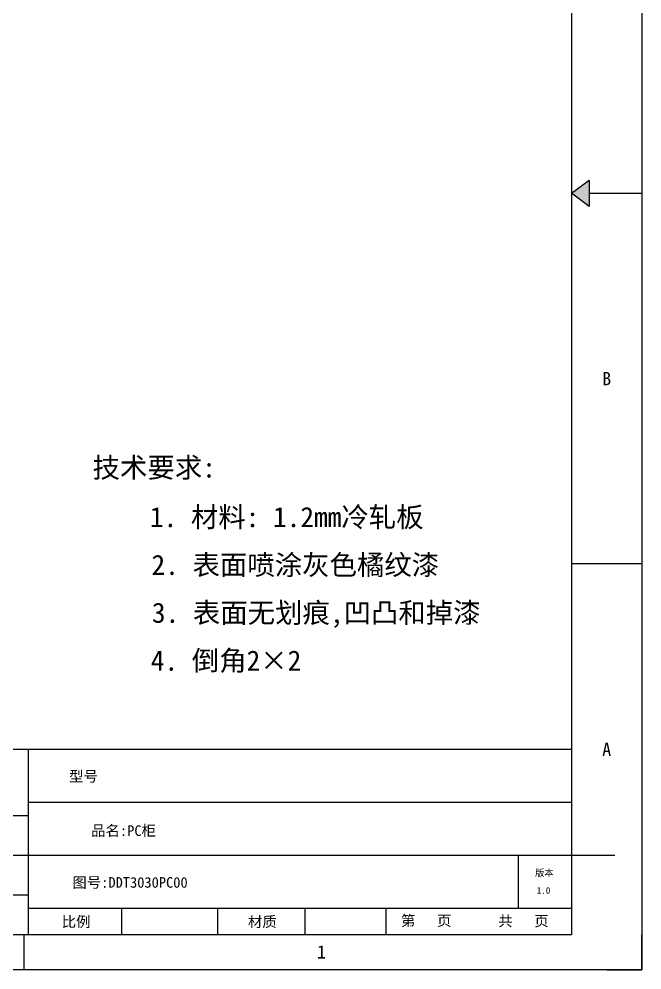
# Model space of a CAD drawing. Header units: millimetres. Extents: x 12436 to 30221, y 8547 to 23793.
# Drawn here: x 15440 to 16595, y 20913 to 22676 of the extents above; entities that cross this region are included whole.
import ezdxf
from ezdxf.enums import TextEntityAlignment as Align

# ---------------------------------------------------------------- set-up
doc = ezdxf.new("R2010")
doc.units = ezdxf.units.MM
doc.linetypes.add('DOT', pattern=[0.25, 0, -0.25])
doc.layers.add('print', color=30, linetype='Continuous')
doc.styles.add('Dartop', font='SIMFANG.TTF')
doc.styles.add('HZ', font='SimSun.ttf')
doc.styles.add('hzHT', font='SIMHEI.TTF')

# ---------------------------------------------------------------- blocks, each defined once
blk = doc.blocks.new('*U5')
at = {"color": 254, "linetype": 'Continuous', "extrusion": (0, 0, -1)}
for points in [[(-33.167, 11), (-33, 11), (-33.25, 11.188)], [(-33.167, 11), (-33.25, 11.188), (-33.25, 10.812)], [(-33.167, 11), (-33.25, 10.812), (-33, 11)]]:
    blk.add_solid(points, dxfattribs=at)

msp = doc.modelspace()

# ---------------------------------------------------------------- linework, layer by layer
at = {"color": 0}
for p, q in [((16464.276, 23727.901), (16464.276, 20978.241)), ((16497.01, 22353.071), (16595.212, 22353.071)), ((16595.212, 21665.656), (16464.276, 21665.656)), ((16464.276, 21321.948), (14475.682, 21321.948)), ((15457.704, 20978.241), (15457.704, 21321.948)), ((15457.704, 21223.746), (16464.276, 21223.746)), ((14966.693, 21199.196), (15457.704, 21199.196)), ((14966.693, 21125.544), (16545.159, 21125.544)), ((16366.073, 21027.342), (16366.073, 21125.544)), ((14966.693, 21051.893), (15457.704, 21051.893)), ((15457.704, 21027.342), (16464.276, 21027.342)), ((15630.454, 20978.241), (15630.454, 21027.342)), ((15808.484, 20978.241), (15808.484, 21027.342)), ((15970.329, 20978.241), (15970.329, 21027.342)), ((16120.568, 20978.241), (16120.568, 21027.342)), ((16464.276, 20978.241), (12567.025, 20978.241)), ((15449.52, 20912.773), (15449.52, 20978.241)), ((16595.212, 20912.773), (16595.212, 20978.241)), ((16529.744, 20912.773), (16595.212, 20912.773))]:
    msp.add_line(p, q, dxfattribs=at)
at = {"color": 0, "linetype": 'DOT'}
for p, q in [((16595.212, 23727.901), (16595.212, 20978.241)), ((16529.744, 20912.773), (12436.088, 20912.773))]:
    msp.add_line(p, q, dxfattribs=at)
at = {"color": 0}
msp.add_lwpolyline([(16464.276, 22353.071), (16497.01, 22377.621), (16497.01, 22328.52), (16464.276, 22353.071)], close=True, dxfattribs=at)
at = {"layer": 'print', "color": 4}
msp.add_lwpolyline([(12436.088, 23793.369), (16595.212, 23793.369), (16595.212, 20912.773), (12436.088, 20912.773)], close=True, dxfattribs=at)

# ---------------------------------------------------------------- block references
at = {"color": 0, "linetype": 'Continuous', "xscale": 130.9361725689378, "yscale": 130.9361725699309, "zscale": 130.936172569921}
msp.add_blockref('*U5', (12143.382, 20912.773), dxfattribs=at)

# ---------------------------------------------------------------- texts
at = {"color": 0}
for s, height, style, p in [('B', 24.551, 'Dartop', (16529.744, 22009.363)), ('A', 24.551, 'Dartop', (16529.744, 21321.948)), ('型号', 19.6404, 'hzHT', (15559.602, 21271.99)), ('品名:PC柜 ', 19.6404, 'hzHT', (15640.485, 21171.164)), ('版本', 12.2753, 'hzHT', (16414.229, 21092.956)), ('图号:DDT3030PC00', 19.64043, 'hzHT', (15645.769, 21075.164)), ('1.0', 12.2753, 'Dartop', (16412.752, 21060.15)), ('比例', 19.6404, 'hzHT', (15545.908, 21002.28)), ('材质', 19.6404, 'hzHT', (15891.22, 21002.28)), ('第   页', 19.6404, 'hzHT', (16195.042, 21004.317)), ('共   页', 19.6404, 'hzHT', (16375.457, 21003.602)), ('1', 24.551, 'Dartop', (16000.823, 20946.286))]:
    msp.add_text(s, height=height, dxfattribs=dict(at, style=style)).set_placement(p, align=Align.MIDDLE_CENTER)
at = {"style": 'HZ'}
for s, p in [('技术要求:', (15690.678, 21844.541)), ('     1. 材料: 1.2mm冷轧板', (15873.069, 21752.751)), ('    2. 表面喷涂灰色橘纹漆', (15901.714, 21664.026)), ('3. 表面无划痕,凹凸和掉漆', (15991.185, 21575.301)), ('4. 倒角2×2         ', (15937.974, 21486.576))]:
    msp.add_text(s, height=37.2645, dxfattribs=at).set_placement(p, align=Align.MIDDLE_CENTER)

doc.saveas('drawing.dxf')
